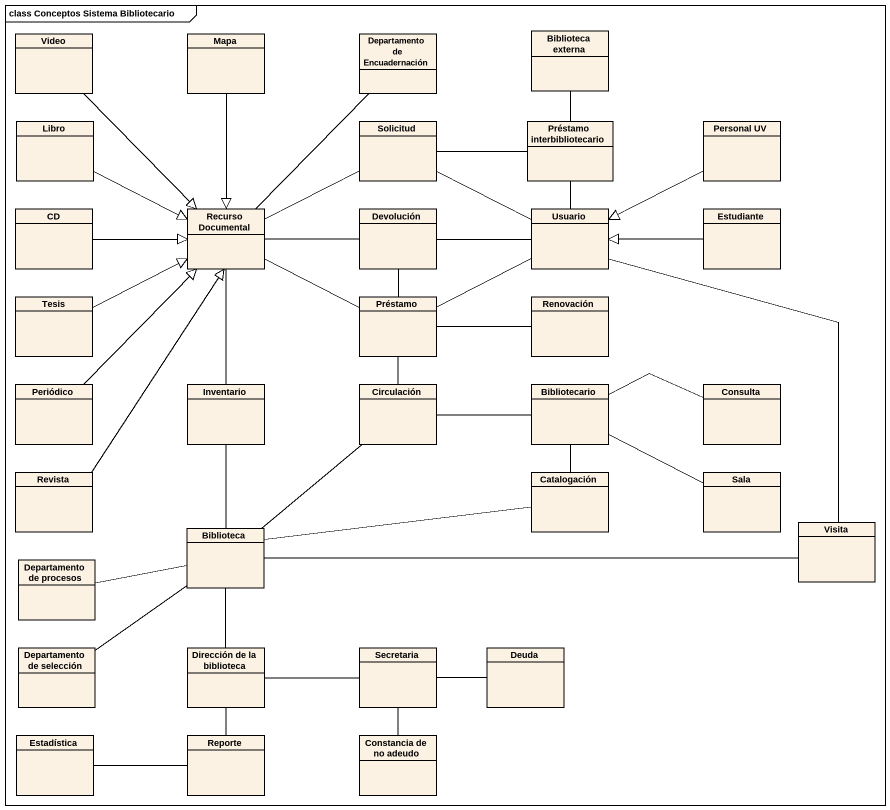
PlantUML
@startuml
mainframe class Conceptos Sistema Bibliotecario
hide circle
hide empty members
class Video
class Mapa
class "Departamento de Encuadernación" as Departamento_de
class "Biblioteca externa" as Biblioteca_externa
class Libro
class Solicitud
class "Préstamo interbibliotecario" as Préstamo_interbibliotecario
class "Personal UV" as Personal_UV
class CD
class "Recurso Documental" as Recurso_Documental
class Devolución
class Usuario
class Estudiante
class Tesis
class Préstamo
class Renovación
class Periódico
class Inventario
class Circulación
class Bibliotecario
class Consulta
class Revista
class Catalogación
class Sala
class Biblioteca
class Visita
class "Departamento de procesos" as Departamento_de_procesos
class "Departamento de selección" as Departamento_de_selección
class "Dirección de la biblioteca" as Dirección_de_la_biblioteca
class Secretaria
class Deuda
class Estadística
class Reporte
class "Constancia de no adeudo" as Constancia_de_no_adeudo
Video --|> Recurso_Documental
Mapa --|> Recurso_Documental
Departamento_de -- Recurso_Documental
Biblioteca_externa -- Préstamo_interbibliotecario
Libro -right-|> Recurso_Documental
Solicitud -right- Préstamo_interbibliotecario
Solicitud -left- Recurso_Documental
Solicitud -right- Usuario
Préstamo_interbibliotecario -- Usuario
Personal_UV -left-|> Usuario
CD -right-|> Recurso_Documental
Recurso_Documental -right- Préstamo
Devolución -left- Recurso_Documental
Devolución -right- Usuario
Devolución -- Préstamo
Usuario -left- Préstamo
Estudiante -left-|> Usuario
Tesis -right-|> Recurso_Documental
Renovación -left- Préstamo
Periódico -up-|> Recurso_Documental
Inventario -up- Recurso_Documental
Inventario -- Biblioteca
Circulación -up- Préstamo
Circulación -right- Bibliotecario
Bibliotecario -right- Consulta
Bibliotecario -- Catalogación
Bibliotecario -right- Sala
Revista -up-|> Recurso_Documental
Biblioteca -up- Circulación
Biblioteca -right- Catalogación
Visita -up- Usuario
Visita -left- Biblioteca
Departamento_de_procesos -right- Biblioteca
Departamento_de_selección -up- Biblioteca
Dirección_de_la_biblioteca -up- Biblioteca
Dirección_de_la_biblioteca -right- Secretaria
Deuda -left- Secretaria
Estadística -right- Reporte
Reporte -up- Dirección_de_la_biblioteca
Constancia_de_no_adeudo -up- Secretaria
@enduml
